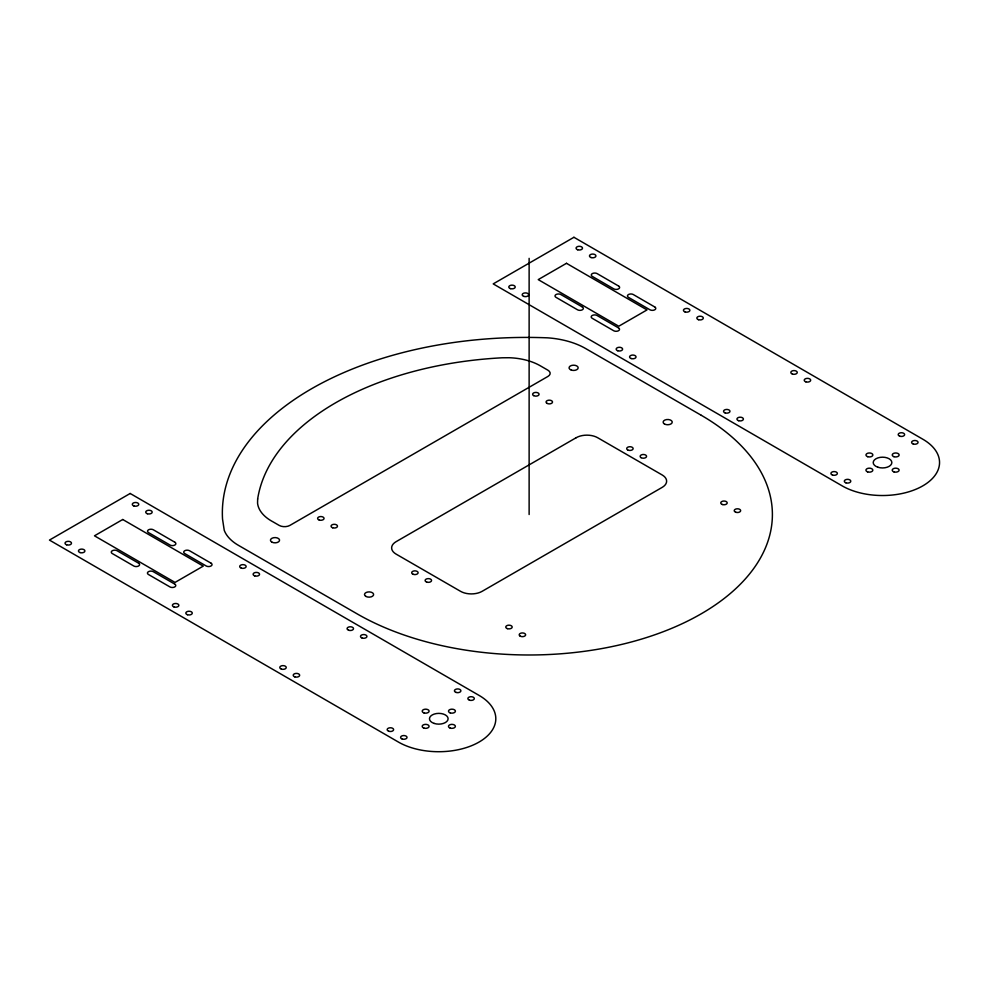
<?xml version="1.0" encoding="UTF-8"?>
<svg xmlns="http://www.w3.org/2000/svg" width="989" height="989" viewBox="0 0 989 989"><rect width="100%" height="100%" fill="white"/><g stroke="black" fill="none" stroke-linecap="round" stroke-linejoin="round"><path stroke-width="1.48" d="M529.127 258.339L529.127 514.527M257.659 498.975L257.56 503.203A47.843 27.618 0 0 0 272.964 521.809L279.17 525.394A7.603 4.389 0 0 0 289.913 525.394L547.943 376.426A7.603 4.389 0 0 0 547.943 370.22L540.439 365.881A47.657 27.507 0 0 0 509.224 357.734L502.227 357.795A269.873 155.805 0 0 0 257.659 498.975M130.177 493.474L49.45 540.081L398.419 742.059A57.016 32.958 -0.1 0 0 479.059 742.059A57.016 32.958 -0.1 0 0 479.158 695.452L130.177 493.474M573.929 237.286L493.202 283.892L842.171 485.871A57.016 32.958 -0.1 0 0 922.799 485.871A57.016 32.958 -0.1 0 0 922.898 439.264L573.929 237.286M122.735 519.497L94.474 535.815L175.016 582.422L203.264 566.116L122.735 519.497M566.487 263.309L538.226 279.615L618.755 326.234L647.016 309.916L566.487 263.309M576.167 437.719L396.082 541.688A15.206 8.777 0 0 0 396.082 554.1L460.59 591.348A15.206 8.777 0 0 0 482.088 591.348L662.173 487.379A15.206 8.777 0 0 0 662.173 474.967L597.665 437.719A15.206 8.777 0 0 0 576.167 437.719M701.349 415.343L585.562 348.499A64.557 37.273 0 0 0 547.671 337.842A304.08 175.56 0 0 0 222.537 519.101L224.231 530.277A52.516 30.325 0 0 0 238.436 545.335L356.893 613.724A243.269 140.45 0 0 0 700.929 613.971A243.269 140.45 0 0 0 701.349 415.343M618.607 286.044L597.133 273.619A3.424 1.978 -0.1 0 0 592.3 273.619A3.424 1.978 -0.1 0 0 592.287 276.413L613.761 288.85A3.424 1.978 -0.1 0 0 618.607 288.85A3.424 1.978 -0.1 0 0 618.607 286.044M654.78 306.986L633.306 294.549A3.424 1.978 -0.1 0 0 628.472 294.549A3.424 1.978 -0.1 0 0 628.46 297.355L649.934 309.78A3.424 1.978 -0.1 0 0 654.78 309.78A3.424 1.978 -0.1 0 0 654.78 306.986M582.348 306.986L560.874 294.549A3.424 1.978 -0.1 0 0 556.028 294.549A3.424 1.978 -0.1 0 0 556.028 297.355L577.502 309.78A3.424 1.978 -0.1 0 0 582.336 309.78A3.424 1.978 -0.1 0 0 582.348 306.986M618.521 327.915L597.047 315.491A3.424 1.978 -0.1 0 0 592.201 315.491A3.424 1.978 -0.1 0 0 592.201 318.285L613.674 330.722A3.424 1.978 -0.1 0 0 618.508 330.722A3.424 1.978 -0.1 0 0 618.521 327.915M174.868 542.244L153.382 529.807A3.424 1.978 -0.1 0 0 148.548 529.807A3.424 1.978 -0.1 0 0 148.548 532.614L170.021 545.038A3.424 1.978 -0.1 0 0 174.855 545.038A3.424 1.978 -0.1 0 0 174.868 542.244M211.04 563.174L189.554 550.749A3.424 1.978 -0.1 0 0 184.72 550.749A3.424 1.978 -0.1 0 0 184.72 553.543L206.194 565.98A3.424 1.978 -0.1 0 0 211.028 565.98A3.424 1.978 -0.1 0 0 211.04 563.174M138.596 563.174L117.122 550.749A3.424 1.978 -0.1 0 0 112.289 550.749A3.424 1.978 -0.1 0 0 112.276 553.543L133.75 565.98A3.424 1.978 -0.1 0 0 138.596 565.98A3.424 1.978 -0.1 0 0 138.596 563.174M174.769 584.116L153.295 571.679A3.424 1.978 -0.1 0 0 148.461 571.679A3.424 1.978 -0.1 0 0 148.449 574.485L169.923 586.91A3.424 1.978 -0.1 0 0 174.769 586.91A3.424 1.978 -0.1 0 0 174.769 584.116M434.122 723.416A9.309 5.378 -0.1 0 0 448.104 718.756A9.309 5.378 -0.1 0 0 434.146 714.095A9.309 5.378 -0.1 0 0 434.122 723.416M423.898 728.089A3.462 2.003 -0.1 0 0 429.09 726.359A3.462 2.003 -0.1 0 0 423.898 724.628A3.462 2.003 -0.1 0 0 423.898 728.089M423.922 712.896A3.462 2.003 -0.1 0 0 429.115 711.165A3.462 2.003 -0.1 0 0 423.935 709.434A3.462 2.003 -0.1 0 0 423.922 712.896M450.18 728.089A3.462 2.003 -0.1 0 0 455.373 726.359A3.462 2.003 -0.1 0 0 450.193 724.628A3.462 2.003 -0.1 0 0 450.18 728.089M450.218 712.896A3.462 2.003 -0.1 0 0 455.41 711.165A3.462 2.003 -0.1 0 0 450.218 709.434A3.462 2.003 -0.1 0 0 450.218 712.896M469.466 700.175A3.227 1.867 -0.1 0 0 474.312 698.568A3.227 1.867 -0.1 0 0 469.478 696.948A3.227 1.867 -0.1 0 0 469.466 700.175M456.04 692.411A3.227 1.867 -0.1 0 0 460.899 690.792A3.227 1.867 -0.1 0 0 456.053 689.172A3.227 1.867 -0.1 0 0 456.04 692.411M133.911 505.972A3.227 1.867 -0.1 0 0 138.769 504.353A3.227 1.867 -0.1 0 0 133.923 502.733A3.227 1.867 -0.1 0 0 133.911 505.972M147.336 513.736A3.227 1.867 -0.1 0 0 152.182 512.117A3.227 1.867 -0.1 0 0 147.349 510.497A3.227 1.867 -0.1 0 0 147.336 513.736M254.717 575.882A3.227 1.867 -0.1 0 0 259.563 574.263A3.227 1.867 -0.1 0 0 254.717 572.656A3.227 1.867 -0.1 0 0 254.717 575.882M241.291 568.119A3.227 1.867 -0.1 0 0 246.137 566.499A3.227 1.867 -0.1 0 0 241.304 564.88A3.227 1.867 -0.1 0 0 241.291 568.119M362.085 638.029A3.227 1.867 -0.1 0 0 366.944 636.409A3.227 1.867 -0.1 0 0 362.098 634.802A3.227 1.867 -0.1 0 0 362.085 638.029M348.672 630.265A3.227 1.867 -0.1 0 0 353.518 628.645A3.227 1.867 -0.1 0 0 348.672 627.026A3.227 1.867 -0.1 0 0 348.672 630.265M281.395 669.108A3.227 1.867 -0.1 0 0 286.241 667.488A3.227 1.867 -0.1 0 0 281.395 665.869A3.227 1.867 -0.1 0 0 281.395 669.108M294.809 676.872A3.227 1.867 -0.1 0 0 299.667 675.252A3.227 1.867 -0.1 0 0 294.821 673.645A3.227 1.867 -0.1 0 0 294.809 676.872M80.06 552.579A3.227 1.867 -0.1 0 0 84.906 550.96A3.227 1.867 -0.1 0 0 80.072 549.34A3.227 1.867 -0.1 0 0 80.06 552.579M66.634 544.815A3.227 1.867 -0.1 0 0 71.492 543.196A3.227 1.867 -0.1 0 0 66.646 541.576A3.227 1.867 -0.1 0 0 66.634 544.815M187.44 614.725A3.227 1.867 -0.1 0 0 192.286 613.106A3.227 1.867 -0.1 0 0 187.44 611.486A3.227 1.867 -0.1 0 0 187.44 614.725M174.015 606.962A3.227 1.867 -0.1 0 0 178.861 605.342A3.227 1.867 -0.1 0 0 174.027 603.723A3.227 1.867 -0.1 0 0 174.015 606.962M388.764 731.254A3.227 1.867 -0.1 0 0 393.622 729.635A3.227 1.867 -0.1 0 0 388.776 728.015A3.227 1.867 -0.1 0 0 388.764 731.254M402.189 739.018A3.227 1.867 -0.1 0 0 407.035 737.398A3.227 1.867 -0.1 0 0 402.202 735.791A3.227 1.867 -0.1 0 0 402.189 739.018M877.873 467.228A9.309 5.378 -0.1 0 0 891.843 462.568A9.309 5.378 -0.1 0 0 877.886 457.907A9.309 5.378 -0.1 0 0 877.873 467.228M867.637 471.889A3.462 2.003 -0.1 0 0 872.83 470.158A3.462 2.003 -0.1 0 0 867.65 468.427A3.462 2.003 -0.1 0 0 867.637 471.889M867.674 456.695A3.462 2.003 -0.1 0 0 872.867 454.965A3.462 2.003 -0.1 0 0 867.687 453.234A3.462 2.003 -0.1 0 0 867.674 456.695M893.932 471.889A3.462 2.003 -0.1 0 0 899.125 470.158A3.462 2.003 -0.1 0 0 893.932 468.427A3.462 2.003 -0.1 0 0 893.932 471.889M893.957 456.695A3.462 2.003 -0.1 0 0 899.149 454.965A3.462 2.003 -0.1 0 0 893.969 453.234A3.462 2.003 -0.1 0 0 893.957 456.695M913.218 443.987A3.227 1.867 -0.1 0 0 918.064 442.367A3.227 1.867 -0.1 0 0 913.218 440.748A3.227 1.867 -0.1 0 0 913.218 443.987M899.792 436.211A3.227 1.867 -0.1 0 0 904.638 434.604A3.227 1.867 -0.1 0 0 899.792 432.984A3.227 1.867 -0.1 0 0 899.792 436.211M577.663 249.772A3.227 1.867 -0.1 0 0 582.509 248.152A3.227 1.867 -0.1 0 0 577.663 246.545A3.227 1.867 -0.1 0 0 577.663 249.772M591.088 257.548A3.227 1.867 -0.1 0 0 595.934 255.928A3.227 1.867 -0.1 0 0 591.088 254.309A3.227 1.867 -0.1 0 0 591.088 257.548M698.457 319.694A3.227 1.867 -0.1 0 0 703.315 318.075A3.227 1.867 -0.1 0 0 698.469 316.455A3.227 1.867 -0.1 0 0 698.457 319.694M685.043 311.918A3.227 1.867 -0.1 0 0 689.889 310.299A3.227 1.867 -0.1 0 0 685.043 308.692A3.227 1.867 -0.1 0 0 685.043 311.918M805.837 381.841A3.227 1.867 -0.1 0 0 810.683 380.221A3.227 1.867 -0.1 0 0 805.837 378.602A3.227 1.867 -0.1 0 0 805.837 381.841M792.412 374.065A3.227 1.867 -0.1 0 0 797.258 372.457A3.227 1.867 -0.1 0 0 792.424 370.838A3.227 1.867 -0.1 0 0 792.412 374.065M725.135 412.908A3.227 1.867 -0.1 0 0 729.981 411.288A3.227 1.867 -0.1 0 0 725.147 409.681A3.227 1.867 -0.1 0 0 725.135 412.908M738.56 420.684A3.227 1.867 -0.1 0 0 743.407 419.064A3.227 1.867 -0.1 0 0 738.56 417.445A3.227 1.867 -0.1 0 0 738.56 420.684M523.811 296.391A3.227 1.867 -0.1 0 0 528.658 294.771A3.227 1.867 -0.1 0 0 523.811 293.152A3.227 1.867 -0.1 0 0 523.811 296.391M510.386 288.615A3.227 1.867 -0.1 0 0 515.232 286.995A3.227 1.867 -0.1 0 0 510.386 285.388A3.227 1.867 -0.1 0 0 510.386 288.615M631.18 358.537A3.227 1.867 -0.1 0 0 636.038 356.918A3.227 1.867 -0.1 0 0 631.192 355.298A3.227 1.867 -0.1 0 0 631.18 358.537M617.766 350.761A3.227 1.867 -0.1 0 0 622.613 349.142A3.227 1.867 -0.1 0 0 617.766 347.535A3.227 1.867 -0.1 0 0 617.766 350.761M832.515 475.054A3.227 1.867 -0.1 0 0 837.362 473.447A3.227 1.867 -0.1 0 0 832.515 471.827A3.227 1.867 -0.1 0 0 832.515 475.054M845.929 482.83A3.227 1.867 -0.1 0 0 850.787 481.21A3.227 1.867 -0.1 0 0 845.941 479.591A3.227 1.867 -0.1 0 0 845.929 482.83M413.278 574.337A3.227 1.867 0 0 0 418.124 572.718A3.227 1.867 0 0 0 413.278 571.11A3.227 1.867 0 0 0 413.278 574.337M664.46 423.984A4.562 2.633 0 0 0 672.087 422.81A4.562 2.633 0 0 0 666.499 419.583A4.562 2.633 0 0 0 664.46 423.984M426.716 582.101A3.227 1.867 0 0 0 431.563 580.481A3.227 1.867 0 0 0 426.716 578.862A3.227 1.867 0 0 0 426.716 582.101M735.816 512.265A3.227 1.867 0 0 0 740.662 510.658A3.227 1.867 0 0 0 735.816 509.038A3.227 1.867 0 0 0 735.816 512.265M722.366 504.514A3.227 1.867 0 0 0 727.212 502.894A3.227 1.867 0 0 0 722.366 501.275A3.227 1.867 0 0 0 722.366 504.514M627.632 449.896A3.227 1.867 0 0 0 633.034 449.068A3.227 1.867 0 0 0 629.078 446.781A3.227 1.867 0 0 0 627.632 449.896M641.07 457.66A3.227 1.867 0 0 0 646.472 456.819A3.227 1.867 0 0 0 642.516 454.544A3.227 1.867 0 0 0 641.07 457.66M365.843 596.392A4.562 2.633 0 0 0 373.471 595.205A4.562 2.633 0 0 0 367.896 591.978A4.562 2.633 0 0 0 365.843 596.392M271.777 542.071A4.562 2.633 0 0 0 279.405 540.896A4.562 2.633 0 0 0 273.817 537.67A4.562 2.633 0 0 0 271.777 542.071M571.333 370.096A4.562 2.633 0 0 0 578.169 367.809A4.562 2.633 0 0 0 571.333 365.534A4.562 2.633 0 0 0 571.333 370.096M547.004 403.351A3.227 1.867 0 0 0 552.406 402.511A3.227 1.867 0 0 0 548.45 400.224A3.227 1.867 0 0 0 547.004 403.351M533.566 395.588A3.227 1.867 0 0 0 538.968 394.759A3.227 1.867 0 0 0 535.012 392.472A3.227 1.867 0 0 0 533.566 395.588M520.127 636.112A3.227 1.867 0 0 0 525.53 635.272A3.227 1.867 0 0 0 521.574 632.997A3.227 1.867 0 0 0 520.127 636.112M507.357 628.645A3.227 1.867 0 0 0 512.203 627.038A3.227 1.867 0 0 0 507.357 625.419A3.227 1.867 0 0 0 507.357 628.645M332.65 527.78A3.227 1.867 0 0 0 337.496 526.173A3.227 1.867 0 0 0 332.65 524.553A3.227 1.867 0 0 0 332.65 527.78M319.212 520.029A3.227 1.867 0 0 0 324.058 518.409A3.227 1.867 0 0 0 319.212 516.802A3.227 1.867 0 0 0 319.212 520.029"/></g></svg>
